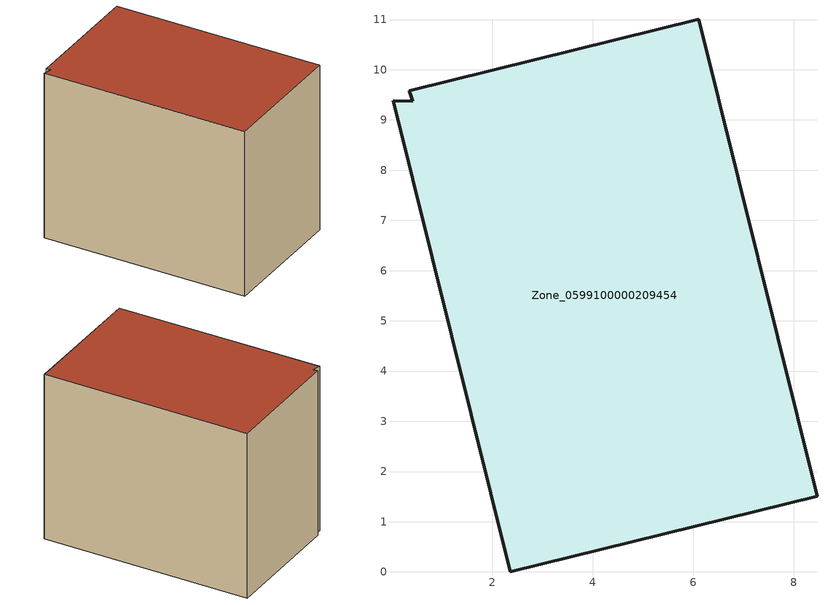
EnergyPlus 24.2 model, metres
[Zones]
Zone_0599100000209454
 floor ground (C_G): 0.03,9.39 0.41,9.37 0.34,9.58 6.11,11.01 8.46,1.51 2.35,0 z0
 wall outside (C_F): 2.35,0 8.46,1.51 6.11,11.01 0.34,9.58 0.41,9.37 0.03,9.39 2.35,0 z0:7.99
 roof outside (C_R): 0.41,9.37 0.03,9.39 2.35,0 8.46,1.51 6.11,11.01 0.34,9.58 z7.99
[BUILDING]
Pand.0599100000209454: North Axis=0; Terrain=City; Loads Convergence Tolerance Value=0.04; Temperature Convergence Tolerance Value=0.4; Solar Distribution=FullExterior; Maximum Number of Warmup Days=25; Minimum Number of Warmup Days=1
[Site:Location]
Rotterdam.The.Hague.AP_ZH_NLD Design_Conditions: Latitude=51.96; Longitude=4.45; Time Zone=1; Elevation=-4.5
[SITE:GROUNDTEMPERATURE:BUILDINGSURFACE]
18, 18, 18, 18, 18, 18, 18, 18, 18, 18, 18, 18
[MATERIAL] Thermal Absorptance=0.9; Solar Absorptance=0.7; Visible Absorptance=0.7
Name | Roughness | Thickness | Conductivity | Density | Specific Heat
G.TC.1965-1974 | MediumSmooth | 0.15 | 0.882353 | 540 | 1210
F.TC.1965-1974 | Rough | 0.3 | 0.697674 | 1920 | 840
R.TC.1965-1974 | MediumRough | 0.2 | 0.232558 | 1500 | 1000
[CONSTRUCTION]
C_G: G.TC.1965-1974
C_F: F.TC.1965-1974
C_R: R.TC.1965-1974
[ZONE]
Zone_0599100000209454: Type=1; Multiplier=1; Ceiling Height=Autocalculate; Volume=Autocalculate; Floor Area=autocalculate; Part of Total Floor Area=Yes
[ZONEINFILTRATION:DESIGNFLOWRATE]
Infil_Zone_0599100000209454: Zone or ZoneList or Space or SpaceList=Zone_0599100000209454; Schedule=AlwaysOn; Design Flow Rate Calculation Method=Flow/Area; Flow Rate per Floor Area=0.003; Constant Term Coefficient=1; Temperature Term Coefficient=0; Velocity Term Coefficient=0; Velocity Squared Term Coefficient=0
[HVACTEMPLATE:ZONE:IDEALLOADSAIRSYSTEM]
Zone_0599100000209454: Maximum Heating Supply Air Temperature=50; Minimum Cooling Supply Air Temperature=13; Maximum Heating Supply Air Humidity Ratio=0.0156; Minimum Cooling Supply Air Humidity Ratio=0.0077; Heating Limit=NoLimit; Cooling Limit=NoLimit; Dehumidification Control Type=ConstantSensibleHeatRatio; Cooling Sensible Heat Ratio=0.7; Dehumidification Setpoint=60; Humidification Control Type=None; Humidification Setpoint=30; Outdoor Air Method=None; Outdoor Air Flow Rate per Person=0.00944; Outdoor Air Flow Rate per Zone Floor Area=0; Outdoor Air Flow Rate per Zone=0; Demand Controlled Ventilation Type=None; Outdoor Air Economizer Type=NoEconomizer; Heat Recovery Type=None; Sensible Heat Recovery Effectiveness=0.7; Latent Heat Recovery Effectiveness=0.65
[ZONECONTROL:THERMOSTAT]
ThermostatControl_Zone_0599100000209454: Zone or ZoneList=Zone_0599100000209454; Control Type Schedule=DualSetpointControlType; Control 1=Thermostat_Zone_0599100000209454; Temperature Difference Between Cutout And Setpoint=0
[THERMOSTATSETPOINT:DUALSETPOINT]
Thermostat_Zone_0599100000209454: Heating Setpoint Temperature Schedule=HeatingSetpoint_Zone_0599100000209454; Cooling Setpoint Temperature Schedule=CoolingSetpoint_Zone_0599100000209454
[SCHEDULE:COMPACT]
HeatingSetpoint_Zone_0599100000209454: Through: 12/31, For: AllDays, Until: 24:00, 21
CoolingSetpoint_Zone_0599100000209454: Through: 12/31, For: AllDays, Until: 24:00, 24
DualSetpointControlType: Through: 12/31, For: AllDays, Until: 24:00, 4
AlwaysOn: Through: 12/31, For: AllDays, Until: 24:00, 1
